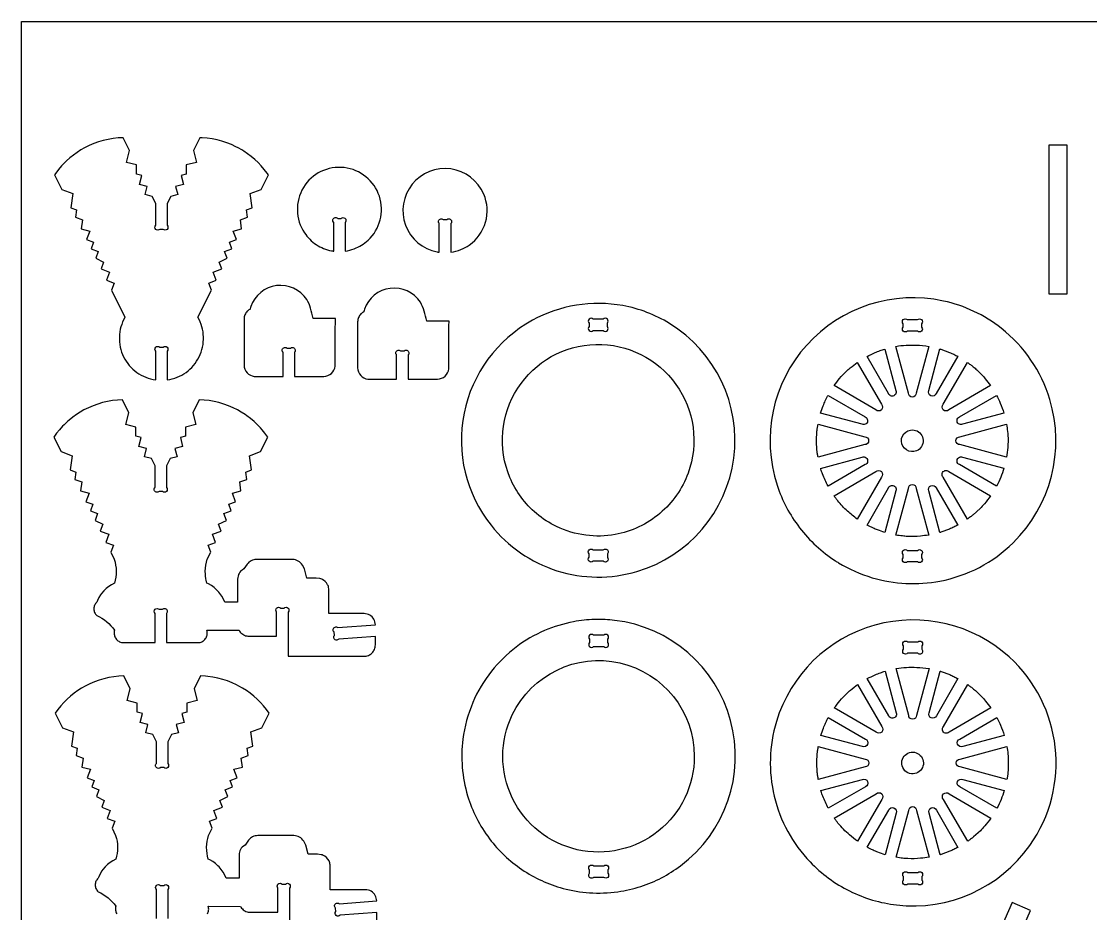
# Model space of a CAD drawing. Extents: x -818 to 922, y -599 to 344.
# Drawn here: x -818 to -257, y -124 to 344 of the extents above; entities that cross this region are included whole.
import ezdxf

# ---------------------------------------------------------------- set-up
doc = ezdxf.new("R2010")
doc.units = 0
doc.header["$MEASUREMENT"] = 0
doc.layers.get('0').update_dxf_attribs({"linetype": 'CONTINUOUS'})
doc.layers.add('SECTIONCUTEDGES', color=18, linetype='CONTINUOUS')

msp = doc.modelspace()

# ---------------------------------------------------------------- linework, layer by layer
msp.add_lwpolyline([(922.13, 343.83), (922.13, -599.45), (-818.06, -599.45), (-818.06, 343.83)], close=True)
at = {"layer": 'SECTIONCUTEDGES'}
for points in [[(-763.08, 165.64), (-762.3, 164.53), (-761.46, 163.47), (-760.56, 162.48), (-759.61, 161.54), (-758.6, 160.66), (-757.54, 159.85), (-756.43, 159.1), (-755.28, 158.42), (-754.09, 157.81), (-752.86, 157.27), (-751.6, 156.81), (-750.3, 156.42), (-748.98, 156.11), (-747.63, 155.88), (-747.63, 170.91, -1), (-745.51, 173.03), (-743.75, 173.03, -1), (-741.63, 170.91), (-741.63, 155.88), (-740.28, 156.11), (-738.95, 156.42), (-737.66, 156.81), (-736.39, 157.27), (-735.16, 157.81), (-733.97, 158.42), (-732.82, 159.1), (-731.72, 159.85), (-730.66, 160.66), (-729.65, 161.54), (-728.69, 162.48), (-727.8, 163.47), (-726.96, 164.53), (-726.18, 165.64), (-725.47, 166.8), (-724.83, 168.01), (-724.26, 169.25), (-723.78, 170.52), (-723.37, 171.82), (-723.05, 173.12), (-722.81, 174.44), (-722.65, 175.77), (-722.57, 177.11), (-722.57, 178.44), (-722.66, 179.77), (-722.82, 181.1), (-723.06, 182.42), (-723.39, 183.72), (-723.79, 185), (-724.27, 186.27), (-724.84, 187.5), (-725.48, 188.71), (-718.43, 202.97), (-719.8, 206.67), (-715.87, 208.13), (-717.45, 212.38), (-712.95, 214.05), (-714.27, 217.62), (-710.18, 219.64), (-711.51, 223.22), (-707.71, 224.63), (-708.99, 228.07), (-705.34, 229.42), (-707.02, 233.94), (-702.55, 235.07), (-703.2, 239.8), (-699.53, 241.17), (-700.06, 245), (-697.09, 246.11), (-698.11, 253.54), (-692.35, 255.68), (-688.55, 263.36), (-689.24, 264.35), (-690.71, 266.26), (-692.28, 268.09), (-693.94, 269.82), (-695.68, 271.47), (-697.52, 273.02), (-699.44, 274.47), (-701.43, 275.82), (-702.46, 276.46), (-704.35, 277.53), (-705.53, 278.14), (-707.92, 279.25), (-710.37, 280.21), (-712.86, 281.03), (-715.4, 281.7), (-717.98, 282.23), (-720.58, 282.6), (-723.21, 282.81), (-724.53, 282.87), (-727.87, 276.11), (-726.3, 269.91), (-731.61, 268.56), (-731.61, 263.77), (-734.32, 263.08), (-733.13, 258.37), (-737.16, 257.35), (-736.06, 253.03), (-739.76, 252.09), (-741.63, 248.31), (-741.63, 236.94, -1), (-743.75, 234.82), (-745.51, 234.82, -1), (-747.63, 236.94), (-747.63, 248.31), (-749.5, 252.09), (-753.2, 253.03), (-752.1, 257.35), (-756.13, 258.37), (-754.93, 263.08), (-757.65, 263.77), (-757.65, 268.56), (-762.96, 269.91), (-761.38, 276.11), (-764.73, 282.87), (-767.36, 282.72), (-769.98, 282.43), (-772.57, 281.98), (-775.13, 281.39), (-777.65, 280.64), (-780.12, 279.75), (-782.54, 278.71), (-784.9, 277.53), (-786.8, 276.46), (-788.83, 275.16), (-790.79, 273.76), (-792.66, 272.26), (-794.46, 270.66), (-795.32, 269.82), (-796.98, 268.09), (-798.54, 266.26), (-800.01, 264.35), (-800.71, 263.36), (-796.91, 255.68), (-791.15, 253.54), (-792.17, 246.11), (-789.2, 245), (-789.73, 241.17), (-786.06, 239.8), (-786.71, 235.07), (-782.24, 233.94), (-783.92, 229.42), (-780.27, 228.07), (-781.54, 224.63), (-777.75, 223.22), (-779.08, 219.64), (-774.98, 217.62), (-776.31, 214.05), (-771.8, 212.38), (-773.38, 208.13), (-769.45, 206.67), (-770.83, 202.97), (-763.77, 188.71), (-764.42, 187.5), (-764.98, 186.27), (-765.47, 185), (-765.87, 183.72), (-766.19, 182.42), (-766.44, 181.1), (-766.6, 179.77), (-766.68, 178.44), (-766.68, 177.11), (-766.61, 175.77), (-766.45, 174.44), (-766.2, 173.12), (-765.88, 171.82), (-765.48, 170.52), (-764.99, 169.25), (-764.43, 168.01), (-763.79, 166.8)], [(-654.29, 223.41), (-654.29, 238.44, 0.08601), (-654.41, 238.64, -0.186349), (-654.73, 239.54, -0.284949), (-653.86, 240.86, -0.285005), (-652.28, 240.67, -0.066648), (-652.23, 240.61, 0.145329), (-652.17, 240.56), (-650.41, 240.56, 0.08601), (-650.21, 240.68, -0.186349), (-649.31, 241, -0.284949), (-647.99, 240.13, -0.285005), (-648.18, 238.56, -0.066648), (-648.24, 238.5, 0.145329), (-648.29, 238.44), (-648.29, 223.41, 0.047597), (-643.53, 224.65, 0.100184), (-636.25, 229.12, 0.639695), (-648.77, 267.19, 0.640021), (-669.61, 232.97, 0.099512), (-663.42, 226.84, 0.09979), (-655.36, 223.58, 0.009062), (-654.82, 223.49, -0.003021)], [(-592.9, 222.78, 0.053281), (-587.58, 224.23, 0.059622), (-583.23, 226.56, 0.171891), (-574.68, 238.58, 0.17205), (-575.6, 253.3, 0.566523), (-613.12, 258.45, 0.566801), (-599.96, 222.95, 0.009062), (-599.43, 222.86, -0.003021), (-598.9, 222.78), (-598.9, 237.8, 0.08601), (-599.02, 238.01, -0.186349), (-599.33, 238.9, -0.284949), (-598.46, 240.22, -0.285005), (-596.89, 240.03, -0.066648), (-596.84, 239.97, 0.145329), (-596.77, 239.93), (-595.02, 239.93, 0.08601), (-594.81, 240.05, -0.186349), (-593.92, 240.36, -0.284949), (-592.6, 239.49, -0.285005), (-592.79, 237.92, -0.066648), (-592.85, 237.87, 0.145329), (-592.9, 237.8)], [(-680.87, 157.72), (-680.87, 170.37, 0.08601), (-681, 170.57, -0.186349), (-681.31, 171.46, -0.284949), (-680.44, 172.79, -0.285005), (-678.87, 172.59, -0.066648), (-678.82, 172.54, 0.145329), (-678.75, 172.49), (-677, 172.49, 0.08601), (-676.79, 172.61, -0.186349), (-675.9, 172.93, -0.284949), (-674.58, 172.06, -0.285005), (-674.77, 170.48, -0.066648), (-674.83, 170.43, 0.145329), (-674.87, 170.37), (-674.87, 157.72, -0.001261), (-662.56, 157.68, 0.007568), (-659.48, 157.72, 0.17911), (-655.43, 159.33, 0.186027), (-653.53, 163.08, 0.012625), (-653.52, 163.28, 0.006307), (-653.5, 163.69, 0.00914), (-653.47, 168.59, -0.008036), (-653.38, 188.16), (-665.03, 188.16, 0.002778), (-666.39, 193.44, 0.080686), (-668.44, 198.02, 0.286261), (-684.25, 205.32, 0.286452), (-697.75, 194.33, 0.036637), (-698.04, 193.24, -0.114416), (-698.15, 192.98, -0.116624), (-698.43, 192.75, 0.081245), (-699.59, 191.9, 0.097719), (-700.81, 190.06, 0.089338), (-701.31, 187.71), (-701.31, 163.69, 0.17911), (-699.7, 159.65, 0.186027), (-695.95, 157.75, 0.012625), (-695.74, 157.73, 0.006307), (-695.34, 157.72, 0.008514), (-690.27, 157.67, -0.002207)], [(-621.28, 156.29), (-621.28, 168.94, 0.08601), (-621.4, 169.14, -0.186349), (-621.72, 170.04, -0.284949), (-620.85, 171.36, -0.285005), (-619.28, 171.17, -0.066648), (-619.22, 171.11, 0.145329), (-619.16, 171.06), (-617.4, 171.06, 0.08601), (-617.2, 171.18, -0.186349), (-616.31, 171.5, -0.284949), (-614.98, 170.63, -0.285005), (-615.18, 169.06, -0.066648), (-615.23, 169, 0.145329), (-615.28, 168.94), (-615.28, 156.29, -0.001261), (-602.97, 156.26, 0.007568), (-599.89, 156.29, 0.17911), (-595.84, 157.9, 0.186027), (-593.94, 161.65, 0.012625), (-593.93, 161.86, 0.006307), (-593.91, 162.26, 0.00914), (-593.88, 167.16, -0.008036), (-593.79, 186.74), (-605.44, 186.74, 0.002778), (-606.8, 192.01, 0.080686), (-608.84, 196.59, 0.286261), (-624.66, 203.89, 0.286452), (-638.16, 192.9, 0.036637), (-638.45, 191.81, -0.114416), (-638.56, 191.56, -0.116624), (-638.84, 191.32, 0.081245), (-640, 190.48, 0.097719), (-641.22, 188.64, 0.089338), (-641.72, 186.28), (-641.72, 162.26, 0.17911), (-640.11, 158.22, 0.186027), (-636.36, 156.32, 0.012625), (-636.15, 156.3, 0.006307), (-635.74, 156.29, 0.008514), (-630.68, 156.25, -0.002207)], [(-389.63, 60.08, 0.063566), (-371.86, 52.22, 0.120276), (-336.36, 50.43, 0.147825), (-298.04, 70.51, 0.278823), (-278.79, 145.71, 0.15407), (-304.22, 182.97, 0.113627), (-334.57, 197.26, 0.268788), (-406.2, 174.19, 0.26905), (-421.75, 100.64, 0.085445), (-409.98, 78.43, 0.083649), (-391.12, 61.01, 0.004404), (-390.38, 60.54, 0.004421)], [(-571.77, 79.68, 0.149338), (-537.22, 55.9, 0.149353), (-495.28, 55.48, 0.296651), (-444.5, 114.87, 0.29625), (-478.2, 185.47, 0.092281), (-502.68, 194.83, 0.172556), (-550.08, 187.16, 0.220869), (-585.91, 138.43, 0.221131)], [(-518.22, 181.74), (-512.9, 181.74, 1), (-510.78, 183.86), (-510.78, 185.62, 1), (-512.9, 187.74), (-518.22, 187.74, 1), (-520.34, 185.62), (-520.34, 183.86, 1)], [(-353.48, 187.48), (-348.16, 187.48, -1), (-346.04, 185.36), (-346.04, 183.6, -1), (-348.16, 181.48), (-353.48, 181.48, -1), (-355.6, 183.6), (-355.6, 185.36, -1)], [(-468.45, 107.01, -0.131005), (-483.22, 85.94, -0.129677), (-506.72, 74.85, -0.079692), (-522.11, 74.49, -0.0771), (-537.37, 79.02, -0.064704), (-547.94, 85.83, -0.117883), (-561.86, 104.73, -0.529054), (-516.84, 174.48, -0.528938)], [(-342.25, 173.47), (-348.81, 148.96, -1), (-352.91, 148.96), (-359.48, 173.46, -0.057699), (-348.73, 174.13, -0.024823)], [(-365.32, 172.09), (-359.49, 150.34, -1), (-363.38, 148.73), (-374.63, 168.21, -0.012176), (-370.41, 170.22, -0.019565), (-367.71, 171.3, -0.009363), (-366.52, 171.7, 0.003121)], [(-327.07, 168.26), (-338.35, 148.73, -1), (-342.23, 150.34), (-336.4, 172.12, 0.006199), (-336.17, 172.06, -0.0186), (-335.95, 172), (-331.3, 170.3, -0.018388), (-329.17, 169.31, 0.006129)], [(-379.75, 165.07), (-367.06, 143.1, -1), (-369.95, 140.2), (-391.92, 152.88, -0.014778), (-388.97, 156.64, -0.028539), (-385.53, 160.32, -0.018438), (-383.39, 162.21, -0.011345)], [(-309.8, 152.89), (-331.77, 140.2, -1), (-334.67, 143.1), (-321.99, 165.07, 0.006303), (-320.42, 163.94, -0.01891), (-318.88, 162.77, -0.017187), (-317.04, 161.15, -0.012321), (-314.61, 158.74, -0.018926), (-312.61, 156.49, -0.012469)], [(-395.08, 147.78), (-375.59, 136.52, -1), (-377.2, 132.64), (-398.93, 138.46, -0.012918), (-397.59, 142.33, -0.018758), (-396.5, 144.93, -0.010898), (-395.8, 146.36, 0.003632)], [(-302.79, 138.47), (-324.53, 132.64, -1), (-326.14, 136.53), (-306.65, 147.78, -0.026072), (-304.72, 143.74, -0.02074)], [(-779.18, 33.09), (-778.87, 32.71), (-778.51, 32.35), (-777.13, 31.69), (-775.81, 30.93), (-774.54, 30.08), (-773.33, 29.15), (-772.19, 28.15), (-771.12, 27.06), (-770.12, 25.9), (-769.2, 24.68), (-769.33, 24.18), (-769.4, 23.67), (-769.42, 23.16), (-769.39, 22.66), (-769.31, 22.15), (-769.18, 21.66), (-769, 21.18), (-768.77, 20.72), (-768.49, 20.29), (-768.18, 19.89), (-767.82, 19.52), (-767.44, 19.19), (-767.02, 18.9), (-766.57, 18.66), (-766.1, 18.46), (-765.61, 18.31), (-747.99, 18.31), (-747.99, 33.53, -1), (-745.87, 35.65), (-744.11, 35.65, -1), (-741.99, 33.53), (-741.99, 18.31), (-724.37, 18.31), (-723.87, 18.46), (-723.4, 18.66), (-722.96, 18.9), (-722.54, 19.19), (-722.15, 19.52), (-721.8, 19.89), (-721.48, 20.29), (-721.21, 20.72), (-720.98, 21.18), (-720.8, 21.66), (-720.67, 22.15), (-720.59, 22.66), (-720.56, 23.16), (-720.58, 23.67), (-720.65, 24.18), (-720.77, 24.68), (-703.93, 24.67), (-703.63, 24.17), (-703.29, 23.71), (-702.9, 23.29), (-702.48, 22.9), (-702.02, 22.56), (-701.52, 22.26), (-701, 22.01), (-700.45, 21.81), (-699.88, 21.66), (-699.29, 21.57), (-698.68, 21.54), (-684.21, 21.54), (-684.21, 34.19, -1), (-682.09, 36.31), (-680.34, 36.31, -1), (-678.21, 34.19), (-678.21, 11.01), (-638.42, 11.01), (-637.81, 11.05), (-637.22, 11.14), (-636.65, 11.28), (-636.1, 11.48), (-635.58, 11.74), (-635.08, 12.03), (-634.62, 12.38), (-634.2, 12.76), (-633.81, 13.19), (-633.47, 13.65), (-633.17, 14.14), (-632.92, 14.66), (-632.72, 15.21), (-632.57, 15.79), (-632.48, 16.38), (-632.45, 16.99), (-632.45, 21.42), (-651.65, 20.01, -1), (-653.92, 21.97), (-654.05, 23.78, -1), (-652.09, 26.05), (-632.45, 27.49), (-632.49, 28.25), (-632.64, 29.01), (-632.89, 29.74), (-633.22, 30.43), (-633.65, 31.07), (-634.15, 31.65), (-634.73, 32.15), (-635.37, 32.58), (-636.06, 32.92), (-636.78, 33.17), (-637.54, 33.32), (-638.3, 33.37), (-656.84, 33.37), (-656.84, 45.9), (-656.87, 46.46), (-656.95, 47.01), (-657.07, 47.54), (-657.24, 48.05), (-657.46, 48.54), (-658.02, 49.45), (-658.72, 50.25), (-659.56, 50.91), (-660.02, 51.18), (-660.51, 51.41), (-661.02, 51.6), (-661.56, 51.74), (-663.43, 51.99), (-668.37, 51.99), (-669.57, 56.81), (-670.73, 58.79), (-671.17, 59.44), (-671.69, 60.02), (-672.28, 60.53), (-672.92, 60.95), (-673.61, 61.29), (-674.34, 61.54), (-675.1, 61.69), (-675.89, 61.74), (-694.85, 61.74), (-695.56, 61.7), (-696.25, 61.58), (-696.91, 61.38), (-697.55, 61.1), (-698.15, 60.75), (-698.71, 60.33), (-699.22, 59.84), (-699.67, 59.3), (-701.49, 56.81), (-702.35, 56.24), (-702.93, 55.73), (-703.44, 55.14), (-703.86, 54.5), (-704.2, 53.81), (-704.45, 53.08), (-704.6, 52.32), (-704.65, 51.53), (-704.65, 39.38), (-711.46, 39.38), (-712.15, 41.01), (-712.99, 42.55), (-713.46, 43.28), (-714.52, 44.67), (-715.7, 45.94), (-717.02, 47.09), (-718.44, 48.1), (-719.97, 48.97), (-720.77, 49.34), (-721.16, 50.89), (-721.31, 51.67), (-721.52, 53.24), (-721.58, 54.03), (-721.62, 55.61), (-721.55, 57.18), (-721.36, 58.75), (-721.05, 60.31), (-720.64, 61.85), (-718.79, 65.58), (-720.16, 69.28), (-716.23, 70.74), (-717.81, 74.98), (-713.31, 76.66), (-714.63, 80.23), (-710.54, 82.25), (-711.87, 85.83), (-708.07, 87.24), (-709.35, 90.68), (-705.7, 92.03), (-707.38, 96.55), (-702.9, 97.68), (-703.56, 102.41), (-699.89, 103.77), (-700.42, 107.61), (-697.45, 108.72), (-698.47, 116.15), (-692.71, 118.29), (-688.91, 125.97), (-690.32, 127.92), (-691.84, 129.79), (-692.64, 130.69), (-694.3, 132.43), (-696.04, 134.08), (-697.88, 135.63), (-699.8, 137.08), (-700.78, 137.77), (-702.82, 139.07), (-704.71, 140.14), (-707.07, 141.32), (-709.5, 142.36), (-711.97, 143.25), (-714.49, 144), (-717.05, 144.59), (-719.64, 145.04), (-722.25, 145.33), (-724.89, 145.47), (-728.23, 138.72), (-726.66, 132.51), (-731.97, 131.17), (-731.97, 126.38), (-734.68, 125.69), (-733.49, 120.98), (-737.52, 119.96), (-736.42, 115.64), (-740.12, 114.7), (-741.99, 110.92), (-741.99, 99.55, -1), (-744.11, 97.43), (-745.87, 97.43, -1), (-747.99, 99.55), (-747.99, 110.92), (-749.86, 114.7), (-753.56, 115.64), (-752.46, 119.96), (-756.49, 120.98), (-755.29, 125.69), (-758.01, 126.38), (-758.01, 131.17), (-763.32, 132.51), (-761.74, 138.72), (-765.08, 145.47), (-767.72, 145.33), (-770.34, 145.04), (-772.93, 144.59), (-775.49, 144), (-778.01, 143.25), (-780.48, 142.36), (-782.9, 141.32), (-785.26, 140.14), (-787.16, 139.07), (-789.19, 137.77), (-791.15, 136.37), (-793.02, 134.87), (-793.93, 134.08), (-795.68, 132.43), (-796.52, 131.57), (-798.13, 129.79), (-799.65, 127.92), (-801.07, 125.97), (-797.27, 118.29), (-791.51, 116.15), (-792.53, 108.72), (-789.56, 107.61), (-790.09, 103.77), (-786.42, 102.41), (-787.07, 97.68), (-782.6, 96.55), (-784.28, 92.03), (-780.63, 90.68), (-781.9, 87.24), (-778.11, 85.83), (-779.44, 82.25), (-775.34, 80.23), (-776.67, 76.66), (-772.16, 74.98), (-773.74, 70.74), (-769.81, 69.28), (-771.19, 65.58), (-769.34, 61.85), (-768.92, 60.31), (-768.62, 58.75), (-768.43, 57.18), (-768.35, 55.61), (-768.39, 54.03), (-768.55, 52.45), (-768.82, 50.89), (-769.2, 49.34), (-770.78, 48.55), (-772.26, 47.61), (-773.63, 46.53), (-774.88, 45.32), (-776, 43.99), (-776.51, 43.28), (-777.43, 41.79), (-778.19, 40.2), (-778.51, 39.38), (-778.87, 39.03), (-779.18, 38.64), (-779.45, 38.23), (-779.67, 37.79), (-779.85, 37.33), (-779.98, 36.86), (-780.06, 36.37), (-780.08, 35.87), (-780.06, 35.37), (-779.98, 34.88), (-779.85, 34.4), (-779.67, 33.94), (-779.45, 33.51)], [(-400.32, 132.62), (-375.81, 126.06, -1), (-375.81, 121.96), (-400.31, 115.39, 0.006429), (-400.61, 117.16, -0.01929), (-400.86, 118.94), (-401.12, 124.01), (-400.86, 129.08, -0.018896), (-400.61, 130.85, 0.006298)], [(-348.68, 118.73, -0.520017), (-356.56, 123.75, -0.519794), (-349.16, 129.46, -0.315968), (-345.16, 124.27, -0.315775)], [(-301.4, 115.4), (-325.91, 121.96, -1), (-325.91, 126.06), (-301.41, 132.62, -0.005477), (-300.94, 128.9, -0.027167), (-300.66, 124.28, -0.022163), (-300.81, 120.42, -0.016966)], [(-398.97, 109.54), (-377.19, 115.38, -1), (-375.58, 111.49), (-395.07, 100.24, -0.020623), (-397.96, 106.61, -0.019978), (-398.85, 109.09, -0.019766), (-398.91, 109.32, 0.006588)], [(-306.64, 100.24), (-326.14, 111.49, -1), (-324.53, 115.38), (-302.79, 109.56, -0.023422), (-304.48, 104.87, -0.022807)], [(-391.93, 95.13), (-369.95, 107.82, -1), (-367.05, 104.92), (-379.74, 82.95, -0.024397), (-384.85, 87.09, -0.042082), (-389.98, 92.53, -0.010889), (-390.96, 93.82, 0.00363)], [(-321.98, 82.94), (-334.67, 104.92, -1), (-331.77, 107.82), (-309.8, 95.13, -0.014529), (-313.05, 90.98, -0.022653), (-315.33, 88.48), (-318.88, 85.25, -0.018394), (-320.42, 84.08, 0.006131)], [(-359.48, 74.55), (-352.91, 99.06, -1), (-348.81, 99.06), (-342.25, 74.56, -0.013089), (-346.63, 74.02, -0.036535), (-353.36, 73.86, -0.015577), (-356.07, 74.08, -0.012352)], [(-374.63, 79.79), (-363.38, 99.29, -1), (-359.49, 97.68), (-365.31, 75.94, -0.012234), (-369.07, 77.24, -0.017991), (-371.56, 78.27, -0.010478), (-373.1, 79.02, 0.003492)], [(-336.4, 75.9), (-342.23, 97.68, -1), (-338.34, 99.29), (-327.07, 79.77, 0.006248), (-329.17, 78.72, -0.018746), (-331.3, 77.72), (-335.95, 76.02, -0.018599), (-336.17, 75.96, 0.006199)], [(-512.9, 60.8), (-518.22, 60.8, -1), (-520.34, 62.92), (-520.34, 64.68, -1), (-518.22, 66.8), (-512.9, 66.8, -1), (-510.78, 64.68), (-510.78, 62.92, -1)], [(-353.48, 66.54), (-348.16, 66.54, -1), (-346.04, 64.42), (-346.04, 62.66, -1), (-348.16, 60.54), (-353.48, 60.54, -1), (-355.6, 62.66), (-355.6, 64.42, -1)], [(-572.57, -84.65, 0.082498), (-555.58, -100.74, 0.081429), (-534.04, -110.64, 0.051999), (-520.21, -112.94, 0.048718), (-505.27, -112.39, 0.045642), (-493.18, -109.62, 0.081866), (-472.4, -98.8, 0.306737), (-446.13, -22.68, 0.307202), (-507.03, 29.84, 0.018046), (-511.95, 30.23, 0.016111), (-517.48, 30.3, 0.042286), (-528.52, 29.13, 0.052805), (-543.76, 24.49, 0.063258), (-558.6, 15.84, 0.060023), (-571.54, 3.2, 0.070022), (-581.35, -13.26, 0.067248), (-586.54, -32.51, 0.053404), (-586.87, -47.07, 0.050725), (-584.04, -62.13, 0.04601), (-579.43, -73.7, 0.044299)], [(-404.48, -96.75, 0.086412), (-383.73, -112.01, 0.086691), (-359.11, -119.32, 0.274319), (-289.23, -88.12, 0.379188), (-300.07, 10.65, 0.257222), (-370.44, 27.35, 0.257249), (-422.15, -23.2, 0.132982), (-423.27, -62.37, 0.132968)], [(-517.99, 16.08), (-512.67, 16.08, 1), (-510.55, 18.2), (-510.55, 19.96, 1), (-512.67, 22.08), (-517.99, 22.08, 1), (-520.11, 19.96), (-520.11, 18.2, 1)], [(-353.33, 18.57), (-348.02, 18.57, -1), (-345.89, 16.45), (-345.89, 14.69, -1), (-348.02, 12.57), (-353.33, 12.57, -1), (-355.46, 14.69), (-355.46, 16.45, -1)], [(-465.18, -41.39, -0.481507), (-526.56, -90.35, -0.481693), (-560.62, -19.62, -0.349808), (-504.21, 7.55, -0.349977)], [(-365.17, 3.18), (-359.35, -18.57, -1), (-363.23, -20.18), (-374.48, -0.7, -0.012176), (-370.27, 1.31, -0.019565), (-367.57, 2.39, -0.009363), (-366.37, 2.79, 0.003121)], [(-342.1, 4.56), (-348.67, -19.95, -1), (-352.77, -19.95), (-359.33, 4.55, -0.057699), (-348.58, 5.22, -0.024823)], [(-326.92, -0.65), (-338.2, -20.18, -1), (-342.09, -18.57), (-336.25, 3.21, 0.006199), (-336.03, 3.15, -0.0186), (-335.8, 3.09), (-331.15, 1.39, -0.018388), (-329.03, 0.4, 0.006129)], [(-379.6, -3.84), (-366.91, -25.81, -1), (-369.81, -28.71), (-391.78, -16.03, -0.014778), (-388.82, -12.27, -0.028539), (-385.38, -8.59, -0.018438), (-383.25, -6.7, -0.011345)], [(-309.65, -16.02), (-331.63, -28.71, -1), (-334.52, -25.81), (-321.84, -3.84, 0.006303), (-320.27, -4.97, -0.01891), (-318.74, -6.14, -0.017187), (-316.9, -7.76, -0.012321), (-314.46, -10.17, -0.018926), (-312.47, -12.42, -0.012469)], [(-394.93, -21.13), (-375.44, -32.39, -1), (-377.05, -36.27), (-398.78, -30.45, -0.012918), (-397.44, -26.58, -0.018758), (-396.36, -23.98, -0.010898), (-395.66, -22.55, 0.003632)], [(-302.64, -30.44), (-324.38, -36.27, -1), (-325.99, -32.38), (-306.5, -21.13, -0.026072), (-304.58, -25.17, -0.02074)], [(-400.18, -36.29), (-375.66, -42.85, -1), (-375.66, -46.95), (-400.17, -53.52, 0.006429), (-400.46, -51.75, -0.01929), (-400.72, -49.97), (-400.97, -44.9), (-400.72, -39.83, -0.018896), (-400.47, -38.05, 0.006298)], [(-356.39, -45.48, -0.704491), (-346.7, -40.9, -0.705318), (-351.3, -50.58, -0.172802), (-354.76, -48.94, -0.173371)], [(-301.26, -53.51), (-325.77, -46.95, -1), (-325.77, -42.85), (-301.26, -36.29, -0.035509), (-300.55, -44.19, -0.037792), (-300.97, -51.63, -0.007975), (-301.11, -52.57, 0.002658)], [(-398.82, -59.37), (-377.05, -53.53, -1), (-375.44, -57.42), (-394.93, -68.67, -0.020623), (-397.82, -62.3, -0.019978), (-398.71, -59.82, -0.019766), (-398.77, -59.59, 0.006588)], [(-306.5, -68.67), (-325.99, -57.42, -1), (-324.38, -53.53), (-302.64, -59.35, -0.023422), (-304.33, -64.04, -0.022807)], [(-391.78, -73.78), (-369.81, -61.09, -1), (-366.91, -63.99), (-379.59, -85.96, -0.019294), (-383.77, -82.65, -0.045903), (-389.84, -76.38, -0.008546), (-390.75, -75.2, -0.007227)], [(-321.83, -85.97), (-334.52, -63.99, -1), (-331.63, -61.09), (-309.66, -73.78, -0.014529), (-312.91, -77.93, -0.022653), (-315.18, -80.43), (-318.74, -83.66, -0.018394), (-320.27, -84.83, 0.006131)], [(-374.49, -89.12), (-363.23, -69.62, -1), (-359.35, -71.23), (-365.17, -92.97, -0.012234), (-368.92, -91.67, -0.017991), (-371.41, -90.64, -0.010478), (-372.95, -89.89, 0.003492)], [(-359.33, -94.36), (-352.76, -69.85, -1), (-348.67, -69.85), (-342.1, -94.35, -0.013089), (-346.49, -94.89, -0.036535), (-353.21, -95.05, -0.015577), (-355.93, -94.83, -0.012352)], [(-336.25, -93.01), (-342.08, -71.23, -1), (-338.2, -69.62), (-326.92, -89.14, 0.006248), (-329.03, -90.19, -0.018746), (-331.15, -91.19), (-335.8, -92.89, -0.018599), (-336.02, -92.95, 0.006199)], [(-517.99, -98.86), (-512.67, -98.86, -1), (-510.55, -100.98), (-510.55, -102.73, -1), (-512.67, -104.86), (-517.99, -104.86, -1), (-520.11, -102.73), (-520.11, -100.98, -1)], [(-355.46, -106.25), (-355.46, -104.49, -1), (-353.33, -102.37), (-348.02, -102.37, -1), (-345.89, -104.49), (-345.89, -106.25, -1), (-348.02, -108.37), (-353.33, -108.37, -1)]]:
    msp.add_lwpolyline(points, format="xyb", close=True, dxfattribs=at)
msp.add_lwpolyline([(-279.26, 201.03), (-269.7, 201.03), (-269.7, 279.03), (-279.26, 279.03)], close=True, dxfattribs=at)
for points in [[(-631.74, -127.74), (-631.74, -123.31), (-650.94, -124.71, -1), (-653.21, -122.75), (-653.34, -120.95, -1), (-651.38, -118.68), (-631.74, -117.24), (-631.78, -116.47), (-631.93, -115.72), (-632.17, -114.99), (-632.51, -114.3), (-632.94, -113.66), (-633.44, -113.08), (-634.02, -112.57), (-634.66, -112.14), (-635.35, -111.8), (-636.07, -111.55), (-636.83, -111.4), (-637.59, -111.35), (-656.13, -111.35), (-656.13, -98.83), (-656.16, -98.27), (-656.24, -97.72), (-656.36, -97.19), (-656.53, -96.68), (-656.75, -96.18), (-657.31, -95.27), (-658.01, -94.48), (-658.85, -93.82), (-659.31, -93.55), (-659.8, -93.32), (-660.31, -93.13), (-660.85, -92.99), (-662.72, -92.74), (-667.66, -92.74), (-668.86, -87.92), (-670.02, -85.94), (-670.46, -85.29), (-670.98, -84.7), (-671.56, -84.2), (-672.21, -83.77), (-672.9, -83.44), (-673.63, -83.19), (-674.39, -83.03), (-675.18, -82.98), (-694.14, -82.98), (-694.84, -83.02), (-695.54, -83.15), (-696.2, -83.35), (-696.84, -83.63), (-697.44, -83.98), (-698, -84.4), (-698.51, -84.88), (-698.96, -85.43), (-700.78, -87.92), (-701.64, -88.48), (-702.22, -89), (-702.73, -89.58), (-703.15, -90.22), (-703.49, -90.92), (-703.74, -91.65), (-703.89, -92.41), (-703.94, -93.2), (-703.94, -105.35), (-710.75, -105.35), (-711.44, -103.72), (-712.28, -102.18), (-713.26, -100.74), (-714.38, -99.41), (-714.99, -98.79), (-716.31, -97.64), (-717.73, -96.63), (-719.26, -95.76), (-720.06, -95.38), (-720.45, -93.84), (-720.72, -92.27), (-720.87, -90.7), (-720.91, -89.12), (-720.84, -87.54), (-720.65, -85.97), (-720.34, -84.42), (-719.93, -82.88), (-718.08, -79.15), (-719.45, -75.45), (-715.52, -73.99), (-717.1, -69.74), (-712.6, -68.07), (-713.92, -64.5), (-709.83, -62.47), (-711.16, -58.9), (-707.36, -57.49), (-708.64, -54.05), (-704.99, -52.7), (-706.67, -48.18), (-702.19, -47.05), (-702.84, -42.31), (-699.18, -40.95), (-699.71, -37.12), (-696.74, -36.01), (-697.76, -28.57), (-692, -26.43), (-688.2, -18.75), (-689.61, -16.8), (-691.13, -14.93), (-692.74, -13.15), (-694.45, -11.46), (-696.24, -9.86), (-698.12, -8.36), (-700.07, -6.96), (-702.11, -5.66), (-704, -4.58), (-705.18, -3.98), (-707.57, -2.87), (-710.02, -1.9), (-712.51, -1.09), (-715.05, -0.41), (-717.63, 0.11), (-720.23, 0.48), (-721.54, 0.61), (-724.18, 0.75), (-727.52, -6.01), (-725.95, -12.21), (-731.26, -13.56), (-731.26, -18.35), (-733.97, -19.04), (-732.78, -23.75), (-736.81, -24.77), (-735.71, -29.09), (-739.41, -30.03), (-741.28, -33.81), (-741.28, -45.18, -1), (-743.4, -47.3), (-745.16, -47.3, -1), (-747.28, -45.18), (-747.28, -33.81), (-749.15, -30.03), (-752.85, -29.09), (-751.75, -24.77), (-755.78, -23.75), (-754.58, -19.04), (-757.3, -18.35), (-757.3, -13.56), (-762.61, -12.21), (-761.03, -6.01), (-764.37, 0.75), (-767.01, 0.61), (-769.63, 0.31), (-772.22, -0.13), (-774.78, -0.73), (-777.3, -1.48), (-779.77, -2.37), (-782.19, -3.4), (-784.55, -4.58), (-786.45, -5.66), (-788.48, -6.96), (-790.44, -8.36), (-792.31, -9.86), (-794.11, -11.46), (-795.81, -13.15), (-797.42, -14.93), (-798.94, -16.8), (-800.36, -18.75), (-796.56, -26.43), (-790.8, -28.57), (-791.82, -36.01), (-788.85, -37.12), (-789.38, -40.95), (-785.71, -42.31), (-786.36, -47.05), (-781.89, -48.18), (-783.57, -52.7), (-779.92, -54.05), (-781.19, -57.49), (-777.4, -58.9), (-778.73, -62.47), (-774.63, -64.5), (-775.96, -68.07), (-771.45, -69.74), (-773.03, -73.99), (-769.1, -75.45), (-770.48, -79.15), (-768.63, -82.88), (-768.21, -84.42), (-767.91, -85.97), (-767.72, -87.54), (-767.64, -89.12), (-767.68, -90.7), (-767.84, -92.27), (-768.11, -93.84), (-768.49, -95.38), (-770.07, -96.18), (-771.55, -97.12), (-772.92, -98.2), (-774.17, -99.41), (-775.29, -100.74), (-775.8, -101.45), (-776.72, -102.94), (-777.48, -104.52), (-777.8, -105.35), (-778.16, -105.7), (-778.47, -106.08), (-778.74, -106.5), (-778.96, -106.94), (-779.14, -107.39), (-779.27, -107.87), (-779.35, -108.36), (-779.37, -108.86), (-779.35, -109.36), (-779.27, -109.85), (-779.14, -110.32), (-778.96, -110.78), (-778.74, -111.22), (-778.47, -111.63), (-778.16, -112.02), (-777.8, -112.37), (-776.42, -113.04), (-775.1, -113.8), (-773.83, -114.64), (-772.62, -115.57), (-771.48, -116.58), (-770.41, -117.66), (-769.41, -118.82), (-768.49, -120.05), (-768.62, -120.55), (-768.69, -121.06), (-768.71, -121.56), (-768.68, -122.07), (-768.6, -122.57), (-768.47, -123.06), (-768.29, -123.54), (-768.06, -124)], [(-747.28, -126.42), (-747.28, -111.2, -1), (-745.16, -109.08), (-743.4, -109.08, -1), (-741.28, -111.2), (-741.28, -126.42)], [(-720.5, -124), (-720.27, -123.54), (-720.09, -123.06), (-719.96, -122.57), (-719.88, -122.07), (-719.85, -121.56), (-719.87, -121.06), (-719.94, -120.55), (-720.06, -120.05), (-703.22, -120.06), (-702.92, -120.55), (-702.58, -121.01), (-702.19, -121.44), (-701.77, -121.82), (-701.31, -122.17), (-700.81, -122.47), (-700.29, -122.72), (-699.74, -122.92), (-699.17, -123.07), (-698.58, -123.16), (-697.97, -123.19), (-683.5, -123.19), (-683.5, -110.54, -1), (-681.38, -108.42), (-679.62, -108.42, -1), (-677.5, -110.54), (-677.5, -133.71)], [(-312.91, -177.26), (-288.84, -122.22), (-298.48, -117.99), (-323.43, -174.79, -0.002171)]]:
    msp.add_lwpolyline(points, format="xyb", dxfattribs=at)

doc.saveas('drawing.dxf')
